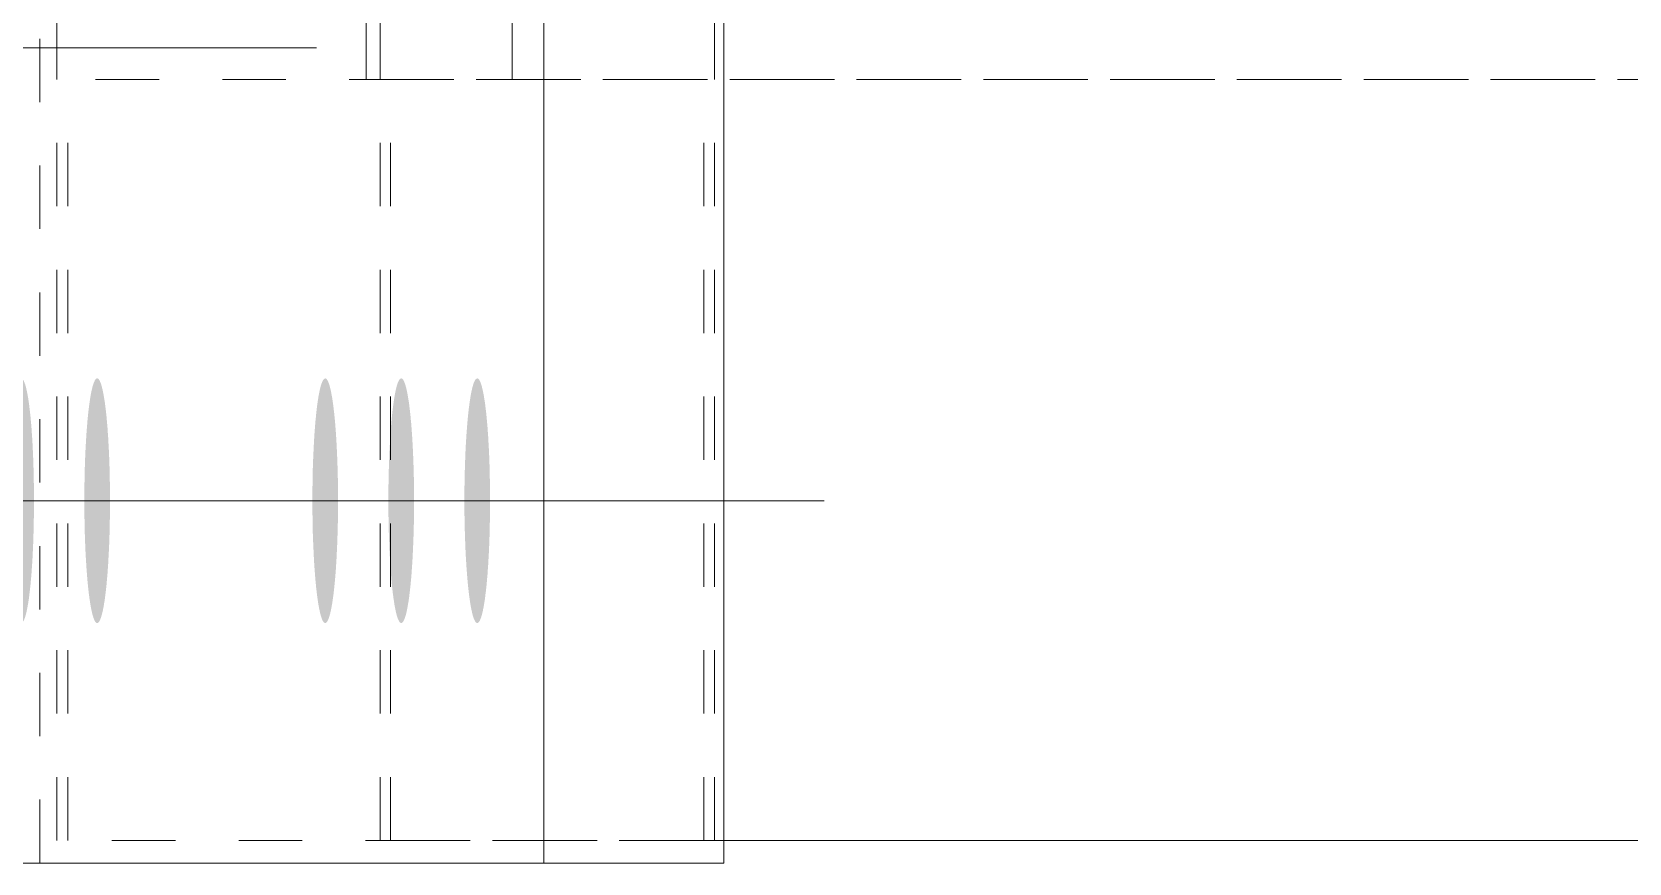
# Model space of a CAD drawing. Header units: millimetres. Extents: x 2 to 825, y 1 to 579.
# Drawn here: x 52.48 to 77.67, y 422.81 to 435.92 of the extents above; entities that cross this region are included whole.
import ezdxf

# ---------------------------------------------------------------- set-up
doc = ezdxf.new("R2010")
doc.units = ezdxf.units.MM
doc.linetypes.add('XKITLINE00', pattern=[0])
doc.linetypes.add('XKITLINE01', pattern=[4, 1, -1, 1, -1])
for name, color, linetype, lineweight in [('Bolt', 3, 'Continuous', 0), ('Dimensions', 7, 'Continuous', 0), ('Part', 2, 'Continuous', 0)]:
    doc.layers.add(name, color=color, linetype=linetype, lineweight=lineweight)

# ---------------------------------------------------------------- blocks, each defined once
blk = doc.blocks.new('*A31')
at = {"layer": 'Bolt'}
for points in [[(52.51, 428.477), (52.509, 428.43), (52.509, 428.382), (52.509, 428.335), (52.508, 428.288), (52.507, 428.241), (52.507, 428.195), (52.506, 428.148), (52.505, 428.102), (52.504, 428.056), (52.502, 428.01), (52.501, 427.965), (52.499, 427.919), (52.498, 427.875), (52.496, 427.83), (52.494, 427.786), (52.492, 427.743), (52.49, 427.7), (52.488, 427.657), (52.486, 427.615), (52.483, 427.574), (52.481, 427.533), (52.478, 427.493), (52.475, 427.453), (52.473, 427.414), (52.47, 427.376), (52.467, 427.338), (52.464, 427.301), (52.46, 427.265), (52.457, 427.229), (52.454, 427.195), (52.45, 427.161), (52.447, 427.128), (52.443, 427.095), (52.439, 427.064), (52.436, 427.034), (52.432, 427.004), (52.428, 426.975), (52.424, 426.948), (52.42, 426.921), (52.416, 426.895), (52.411, 426.87), (52.407, 426.846), (52.403, 426.824), (52.398, 426.802), (52.394, 426.781), (52.389, 426.761), (52.385, 426.743), (52.38, 426.725), (52.375, 426.709), (52.371, 426.693), (52.366, 426.679), (52.361, 426.666), (52.356, 426.654), (52.352, 426.643), (52.347, 426.633), (52.342, 426.624), (52.337, 426.617), (52.332, 426.61), (52.327, 426.605), (52.322, 426.601), (52.317, 426.598), (52.312, 426.596), (52.307, 426.596), (52.302, 426.596), (52.297, 426.598), (52.292, 426.601), (52.287, 426.605), (52.283, 426.61), (52.278, 426.617), (52.273, 426.624), (52.268, 426.633), (52.263, 426.643), (52.258, 426.654), (52.253, 426.666), (52.249, 426.679), (52.244, 426.693), (52.239, 426.709), (52.234, 426.725), (52.23, 426.743), (52.225, 426.761), (52.221, 426.781), (52.216, 426.802), (52.212, 426.824), (52.208, 426.846), (52.203, 426.87), (52.199, 426.895), (52.195, 426.921), (52.191, 426.948), (52.187, 426.975), (52.183, 427.004), (52.179, 427.034), (52.175, 427.064), (52.171, 427.095), (52.168, 427.128), (52.164, 427.161), (52.161, 427.195), (52.157, 427.229), (52.154, 427.265), (52.151, 427.301), (52.148, 427.338), (52.145, 427.376), (52.142, 427.414), (52.139, 427.453), (52.136, 427.493), (52.134, 427.533), (52.131, 427.574), (52.129, 427.615), (52.127, 427.657), (52.124, 427.7), (52.122, 427.743), (52.12, 427.786), (52.119, 427.83), (52.117, 427.875), (52.115, 427.919), (52.114, 427.965), (52.112, 428.01), (52.111, 428.056), (52.11, 428.102), (52.109, 428.148), (52.108, 428.195), (52.107, 428.241), (52.107, 428.288), (52.106, 428.335), (52.106, 428.382), (52.105, 428.43), (52.105, 428.477), (52.105, 428.524), (52.105, 428.572), (52.105, 428.619), (52.106, 428.666), (52.106, 428.713), (52.107, 428.76), (52.107, 428.807), (52.108, 428.854), (52.109, 428.901), (52.11, 428.947), (52.111, 428.993), (52.112, 429.039), (52.114, 429.084), (52.115, 429.129), (52.117, 429.174), (52.119, 429.218), (52.12, 429.262), (52.122, 429.306), (52.124, 429.349), (52.127, 429.391), (52.129, 429.433), (52.131, 429.475), (52.134, 429.516), (52.136, 429.556), (52.139, 429.596), (52.142, 429.635), (52.145, 429.673), (52.148, 429.711), (52.151, 429.748), (52.154, 429.784), (52.157, 429.82), (52.161, 429.854), (52.164, 429.888), (52.168, 429.921), (52.171, 429.953), (52.175, 429.985), (52.179, 430.015), (52.183, 430.045), (52.187, 430.073), (52.191, 430.101), (52.195, 430.128), (52.199, 430.154), (52.203, 430.179), (52.208, 430.202), (52.212, 430.225), (52.216, 430.247), (52.221, 430.268), (52.225, 430.287), (52.23, 430.306), (52.234, 430.324), (52.239, 430.34), (52.244, 430.356), (52.249, 430.37), (52.253, 430.383), (52.258, 430.395), (52.263, 430.406), (52.268, 430.416), (52.273, 430.425), (52.278, 430.432), (52.283, 430.438), (52.287, 430.444), (52.292, 430.448), (52.297, 430.451), (52.302, 430.452), (52.307, 430.453), (52.312, 430.452), (52.317, 430.451), (52.322, 430.448), (52.327, 430.444), (52.332, 430.438), (52.337, 430.432), (52.342, 430.425), (52.347, 430.416), (52.352, 430.406), (52.356, 430.395), (52.361, 430.383), (52.366, 430.37), (52.371, 430.356), (52.375, 430.34), (52.38, 430.324), (52.385, 430.306), (52.389, 430.287), (52.394, 430.268), (52.398, 430.247), (52.403, 430.225), (52.407, 430.202), (52.411, 430.179), (52.416, 430.154), (52.42, 430.128), (52.424, 430.101), (52.428, 430.073), (52.432, 430.045), (52.436, 430.015), (52.439, 429.985), (52.443, 429.953), (52.447, 429.921), (52.45, 429.888), (52.454, 429.854), (52.457, 429.82), (52.46, 429.784), (52.464, 429.748), (52.467, 429.711), (52.47, 429.673), (52.473, 429.635), (52.475, 429.596), (52.478, 429.556), (52.481, 429.516), (52.483, 429.475), (52.486, 429.433), (52.488, 429.391), (52.49, 429.349), (52.492, 429.306), (52.494, 429.262), (52.496, 429.218), (52.498, 429.174), (52.499, 429.129), (52.501, 429.084), (52.502, 429.039), (52.504, 428.993), (52.505, 428.947), (52.506, 428.901), (52.507, 428.854), (52.507, 428.807), (52.508, 428.76), (52.509, 428.713), (52.509, 428.666), (52.509, 428.619), (52.51, 428.572), (52.51, 428.524)], [(53.708, 428.477), (53.708, 428.43), (53.708, 428.382), (53.707, 428.335), (53.707, 428.288), (53.706, 428.241), (53.705, 428.195), (53.704, 428.148), (53.703, 428.102), (53.702, 428.056), (53.701, 428.01), (53.7, 427.965), (53.698, 427.919), (53.697, 427.875), (53.695, 427.83), (53.693, 427.786), (53.691, 427.743), (53.689, 427.7), (53.687, 427.657), (53.684, 427.615), (53.682, 427.574), (53.68, 427.533), (53.677, 427.493), (53.674, 427.453), (53.671, 427.414), (53.669, 427.376), (53.666, 427.338), (53.662, 427.301), (53.659, 427.265), (53.656, 427.229), (53.653, 427.195), (53.649, 427.161), (53.646, 427.128), (53.642, 427.095), (53.638, 427.064), (53.634, 427.034), (53.631, 427.004), (53.627, 426.975), (53.623, 426.948), (53.618, 426.921), (53.614, 426.895), (53.61, 426.87), (53.606, 426.846), (53.601, 426.824), (53.597, 426.802), (53.593, 426.781), (53.588, 426.761), (53.583, 426.743), (53.579, 426.725), (53.574, 426.709), (53.57, 426.693), (53.565, 426.679), (53.56, 426.666), (53.555, 426.654), (53.55, 426.643), (53.546, 426.633), (53.541, 426.624), (53.536, 426.617), (53.531, 426.61), (53.526, 426.605), (53.521, 426.601), (53.516, 426.598), (53.511, 426.596), (53.506, 426.596), (53.501, 426.596), (53.496, 426.598), (53.491, 426.601), (53.486, 426.605), (53.481, 426.61), (53.476, 426.617), (53.471, 426.624), (53.467, 426.633), (53.462, 426.643), (53.457, 426.654), (53.452, 426.666), (53.447, 426.679), (53.443, 426.693), (53.438, 426.709), (53.433, 426.725), (53.429, 426.743), (53.424, 426.761), (53.42, 426.781), (53.415, 426.802), (53.411, 426.824), (53.406, 426.846), (53.402, 426.87), (53.398, 426.895), (53.394, 426.921), (53.39, 426.948), (53.386, 426.975), (53.382, 427.004), (53.378, 427.034), (53.374, 427.064), (53.37, 427.095), (53.367, 427.128), (53.363, 427.161), (53.36, 427.195), (53.356, 427.229), (53.353, 427.265), (53.35, 427.301), (53.347, 427.338), (53.344, 427.376), (53.341, 427.414), (53.338, 427.453), (53.335, 427.493), (53.333, 427.533), (53.33, 427.574), (53.328, 427.615), (53.325, 427.657), (53.323, 427.7), (53.321, 427.743), (53.319, 427.786), (53.317, 427.83), (53.316, 427.875), (53.314, 427.919), (53.312, 427.965), (53.311, 428.01), (53.31, 428.056), (53.309, 428.102), (53.308, 428.148), (53.307, 428.195), (53.306, 428.241), (53.305, 428.288), (53.305, 428.335), (53.304, 428.382), (53.304, 428.43), (53.304, 428.477), (53.304, 428.524), (53.304, 428.572), (53.304, 428.619), (53.304, 428.666), (53.305, 428.713), (53.305, 428.76), (53.306, 428.807), (53.307, 428.854), (53.308, 428.901), (53.309, 428.947), (53.31, 428.993), (53.311, 429.039), (53.312, 429.084), (53.314, 429.129), (53.316, 429.174), (53.317, 429.218), (53.319, 429.262), (53.321, 429.306), (53.323, 429.349), (53.325, 429.391), (53.328, 429.433), (53.33, 429.475), (53.333, 429.516), (53.335, 429.556), (53.338, 429.596), (53.341, 429.635), (53.344, 429.673), (53.347, 429.711), (53.35, 429.748), (53.353, 429.784), (53.356, 429.82), (53.36, 429.854), (53.363, 429.888), (53.367, 429.921), (53.37, 429.953), (53.374, 429.985), (53.378, 430.015), (53.382, 430.045), (53.386, 430.073), (53.39, 430.101), (53.394, 430.128), (53.398, 430.154), (53.402, 430.179), (53.406, 430.202), (53.411, 430.225), (53.415, 430.247), (53.42, 430.268), (53.424, 430.287), (53.429, 430.306), (53.433, 430.324), (53.438, 430.34), (53.443, 430.356), (53.447, 430.37), (53.452, 430.383), (53.457, 430.395), (53.462, 430.406), (53.467, 430.416), (53.471, 430.425), (53.476, 430.432), (53.481, 430.438), (53.486, 430.444), (53.491, 430.448), (53.496, 430.451), (53.501, 430.452), (53.506, 430.453), (53.511, 430.452), (53.516, 430.451), (53.521, 430.448), (53.526, 430.444), (53.531, 430.438), (53.536, 430.432), (53.541, 430.425), (53.546, 430.416), (53.55, 430.406), (53.555, 430.395), (53.56, 430.383), (53.565, 430.37), (53.57, 430.356), (53.574, 430.34), (53.579, 430.324), (53.583, 430.306), (53.588, 430.287), (53.593, 430.268), (53.597, 430.247), (53.601, 430.225), (53.606, 430.202), (53.61, 430.179), (53.614, 430.154), (53.618, 430.128), (53.623, 430.101), (53.627, 430.073), (53.631, 430.045), (53.634, 430.015), (53.638, 429.985), (53.642, 429.953), (53.646, 429.921), (53.649, 429.888), (53.653, 429.854), (53.656, 429.82), (53.659, 429.784), (53.662, 429.748), (53.666, 429.711), (53.669, 429.673), (53.671, 429.635), (53.674, 429.596), (53.677, 429.556), (53.68, 429.516), (53.682, 429.475), (53.684, 429.433), (53.687, 429.391), (53.689, 429.349), (53.691, 429.306), (53.693, 429.262), (53.695, 429.218), (53.697, 429.174), (53.698, 429.129), (53.7, 429.084), (53.701, 429.039), (53.702, 428.993), (53.703, 428.947), (53.704, 428.901), (53.705, 428.854), (53.706, 428.807), (53.707, 428.76), (53.707, 428.713), (53.708, 428.666), (53.708, 428.619), (53.708, 428.572), (53.708, 428.524)], [(57.305, 428.477), (57.305, 428.43), (57.304, 428.382), (57.304, 428.335), (57.303, 428.288), (57.303, 428.241), (57.302, 428.195), (57.301, 428.148), (57.3, 428.102), (57.299, 428.056), (57.297, 428.01), (57.296, 427.965), (57.295, 427.919), (57.293, 427.875), (57.291, 427.83), (57.289, 427.786), (57.287, 427.743), (57.285, 427.7), (57.283, 427.657), (57.281, 427.615), (57.278, 427.574), (57.276, 427.533), (57.273, 427.493), (57.271, 427.453), (57.268, 427.414), (57.265, 427.376), (57.262, 427.338), (57.259, 427.301), (57.256, 427.265), (57.252, 427.229), (57.249, 427.195), (57.246, 427.161), (57.242, 427.128), (57.238, 427.095), (57.235, 427.064), (57.231, 427.034), (57.227, 427.004), (57.223, 426.975), (57.219, 426.948), (57.215, 426.921), (57.211, 426.895), (57.206, 426.87), (57.202, 426.846), (57.198, 426.824), (57.193, 426.802), (57.189, 426.781), (57.184, 426.761), (57.18, 426.743), (57.175, 426.725), (57.171, 426.709), (57.166, 426.693), (57.161, 426.679), (57.156, 426.666), (57.152, 426.654), (57.147, 426.643), (57.142, 426.633), (57.137, 426.624), (57.132, 426.617), (57.127, 426.61), (57.122, 426.605), (57.117, 426.601), (57.112, 426.598), (57.107, 426.596), (57.102, 426.596), (57.098, 426.596), (57.093, 426.598), (57.088, 426.601), (57.083, 426.605), (57.078, 426.61), (57.073, 426.617), (57.068, 426.624), (57.063, 426.633), (57.058, 426.643), (57.053, 426.654), (57.049, 426.666), (57.044, 426.679), (57.039, 426.693), (57.034, 426.709), (57.03, 426.725), (57.025, 426.743), (57.02, 426.761), (57.016, 426.781), (57.012, 426.802), (57.007, 426.824), (57.003, 426.846), (56.998, 426.87), (56.994, 426.895), (56.99, 426.921), (56.986, 426.948), (56.982, 426.975), (56.978, 427.004), (56.974, 427.034), (56.97, 427.064), (56.967, 427.095), (56.963, 427.128), (56.959, 427.161), (56.956, 427.195), (56.953, 427.229), (56.949, 427.265), (56.946, 427.301), (56.943, 427.338), (56.94, 427.376), (56.937, 427.414), (56.934, 427.453), (56.932, 427.493), (56.929, 427.533), (56.926, 427.574), (56.924, 427.615), (56.922, 427.657), (56.92, 427.7), (56.918, 427.743), (56.916, 427.786), (56.914, 427.83), (56.912, 427.875), (56.91, 427.919), (56.909, 427.965), (56.907, 428.01), (56.906, 428.056), (56.905, 428.102), (56.904, 428.148), (56.903, 428.195), (56.902, 428.241), (56.902, 428.288), (56.901, 428.335), (56.901, 428.382), (56.9, 428.43), (56.9, 428.477), (56.9, 428.524), (56.9, 428.572), (56.9, 428.619), (56.901, 428.666), (56.901, 428.713), (56.902, 428.76), (56.902, 428.807), (56.903, 428.854), (56.904, 428.901), (56.905, 428.947), (56.906, 428.993), (56.907, 429.039), (56.909, 429.084), (56.91, 429.129), (56.912, 429.174), (56.914, 429.218), (56.916, 429.262), (56.918, 429.306), (56.92, 429.349), (56.922, 429.391), (56.924, 429.433), (56.926, 429.475), (56.929, 429.516), (56.932, 429.556), (56.934, 429.596), (56.937, 429.635), (56.94, 429.673), (56.943, 429.711), (56.946, 429.748), (56.949, 429.784), (56.953, 429.82), (56.956, 429.854), (56.959, 429.888), (56.963, 429.921), (56.967, 429.953), (56.97, 429.985), (56.974, 430.015), (56.978, 430.045), (56.982, 430.073), (56.986, 430.101), (56.99, 430.128), (56.994, 430.154), (56.998, 430.179), (57.003, 430.202), (57.007, 430.225), (57.012, 430.247), (57.016, 430.268), (57.02, 430.287), (57.025, 430.306), (57.03, 430.324), (57.034, 430.34), (57.039, 430.356), (57.044, 430.37), (57.049, 430.383), (57.053, 430.395), (57.058, 430.406), (57.063, 430.416), (57.068, 430.425), (57.073, 430.432), (57.078, 430.438), (57.083, 430.444), (57.088, 430.448), (57.093, 430.451), (57.098, 430.452), (57.102, 430.453), (57.107, 430.452), (57.112, 430.451), (57.117, 430.448), (57.122, 430.444), (57.127, 430.438), (57.132, 430.432), (57.137, 430.425), (57.142, 430.416), (57.147, 430.406), (57.152, 430.395), (57.156, 430.383), (57.161, 430.37), (57.166, 430.356), (57.171, 430.34), (57.175, 430.324), (57.18, 430.306), (57.184, 430.287), (57.189, 430.268), (57.193, 430.247), (57.198, 430.225), (57.202, 430.202), (57.206, 430.179), (57.211, 430.154), (57.215, 430.128), (57.219, 430.101), (57.223, 430.073), (57.227, 430.045), (57.231, 430.015), (57.235, 429.985), (57.238, 429.953), (57.242, 429.921), (57.246, 429.888), (57.249, 429.854), (57.252, 429.82), (57.256, 429.784), (57.259, 429.748), (57.262, 429.711), (57.265, 429.673), (57.268, 429.635), (57.271, 429.596), (57.273, 429.556), (57.276, 429.516), (57.278, 429.475), (57.281, 429.433), (57.283, 429.391), (57.285, 429.349), (57.287, 429.306), (57.289, 429.262), (57.291, 429.218), (57.293, 429.174), (57.295, 429.129), (57.296, 429.084), (57.297, 429.039), (57.299, 428.993), (57.3, 428.947), (57.301, 428.901), (57.302, 428.854), (57.303, 428.807), (57.303, 428.76), (57.304, 428.713), (57.304, 428.666), (57.305, 428.619), (57.305, 428.572), (57.305, 428.524)], [(58.504, 428.477), (58.503, 428.43), (58.503, 428.382), (58.503, 428.335), (58.502, 428.288), (58.501, 428.241), (58.501, 428.195), (58.5, 428.148), (58.499, 428.102), (58.497, 428.056), (58.496, 428.01), (58.495, 427.965), (58.493, 427.919), (58.492, 427.875), (58.49, 427.83), (58.488, 427.786), (58.486, 427.743), (58.484, 427.7), (58.482, 427.657), (58.48, 427.615), (58.477, 427.574), (58.475, 427.533), (58.472, 427.493), (58.469, 427.453), (58.467, 427.414), (58.464, 427.376), (58.461, 427.338), (58.458, 427.301), (58.454, 427.265), (58.451, 427.229), (58.448, 427.195), (58.444, 427.161), (58.441, 427.128), (58.437, 427.095), (58.433, 427.064), (58.43, 427.034), (58.426, 427.004), (58.422, 426.975), (58.418, 426.948), (58.414, 426.921), (58.409, 426.895), (58.405, 426.87), (58.401, 426.846), (58.397, 426.824), (58.392, 426.802), (58.388, 426.781), (58.383, 426.761), (58.379, 426.743), (58.374, 426.725), (58.369, 426.709), (58.365, 426.693), (58.36, 426.679), (58.355, 426.666), (58.35, 426.654), (58.346, 426.643), (58.341, 426.633), (58.336, 426.624), (58.331, 426.617), (58.326, 426.61), (58.321, 426.605), (58.316, 426.601), (58.311, 426.598), (58.306, 426.596), (58.301, 426.596), (58.296, 426.596), (58.291, 426.598), (58.286, 426.601), (58.281, 426.605), (58.277, 426.61), (58.272, 426.617), (58.267, 426.624), (58.262, 426.633), (58.257, 426.643), (58.252, 426.654), (58.247, 426.666), (58.243, 426.679), (58.238, 426.693), (58.233, 426.709), (58.228, 426.725), (58.224, 426.743), (58.219, 426.761), (58.215, 426.781), (58.21, 426.802), (58.206, 426.824), (58.202, 426.846), (58.197, 426.87), (58.193, 426.895), (58.189, 426.921), (58.185, 426.948), (58.181, 426.975), (58.177, 427.004), (58.173, 427.034), (58.169, 427.064), (58.165, 427.095), (58.162, 427.128), (58.158, 427.161), (58.155, 427.195), (58.151, 427.229), (58.148, 427.265), (58.145, 427.301), (58.142, 427.338), (58.139, 427.376), (58.136, 427.414), (58.133, 427.453), (58.13, 427.493), (58.128, 427.533), (58.125, 427.574), (58.123, 427.615), (58.121, 427.657), (58.118, 427.7), (58.116, 427.743), (58.114, 427.786), (58.113, 427.83), (58.111, 427.875), (58.109, 427.919), (58.108, 427.965), (58.106, 428.01), (58.105, 428.056), (58.104, 428.102), (58.103, 428.148), (58.102, 428.195), (58.101, 428.241), (58.1, 428.288), (58.1, 428.335), (58.1, 428.382), (58.099, 428.43), (58.099, 428.477), (58.099, 428.524), (58.099, 428.572), (58.099, 428.619), (58.1, 428.666), (58.1, 428.713), (58.1, 428.76), (58.101, 428.807), (58.102, 428.854), (58.103, 428.901), (58.104, 428.947), (58.105, 428.993), (58.106, 429.039), (58.108, 429.084), (58.109, 429.129), (58.111, 429.174), (58.113, 429.218), (58.114, 429.262), (58.116, 429.306), (58.118, 429.349), (58.121, 429.391), (58.123, 429.433), (58.125, 429.475), (58.128, 429.516), (58.13, 429.556), (58.133, 429.596), (58.136, 429.635), (58.139, 429.673), (58.142, 429.711), (58.145, 429.748), (58.148, 429.784), (58.151, 429.82), (58.155, 429.854), (58.158, 429.888), (58.162, 429.921), (58.165, 429.953), (58.169, 429.985), (58.173, 430.015), (58.177, 430.045), (58.181, 430.073), (58.185, 430.101), (58.189, 430.128), (58.193, 430.154), (58.197, 430.179), (58.202, 430.202), (58.206, 430.225), (58.21, 430.247), (58.215, 430.268), (58.219, 430.287), (58.224, 430.306), (58.228, 430.324), (58.233, 430.34), (58.238, 430.356), (58.243, 430.37), (58.247, 430.383), (58.252, 430.395), (58.257, 430.406), (58.262, 430.416), (58.267, 430.425), (58.272, 430.432), (58.277, 430.438), (58.281, 430.444), (58.286, 430.448), (58.291, 430.451), (58.296, 430.452), (58.301, 430.453), (58.306, 430.452), (58.311, 430.451), (58.316, 430.448), (58.321, 430.444), (58.326, 430.438), (58.331, 430.432), (58.336, 430.425), (58.341, 430.416), (58.346, 430.406), (58.35, 430.395), (58.355, 430.383), (58.36, 430.37), (58.365, 430.356), (58.369, 430.34), (58.374, 430.324), (58.379, 430.306), (58.383, 430.287), (58.388, 430.268), (58.392, 430.247), (58.397, 430.225), (58.401, 430.202), (58.405, 430.179), (58.409, 430.154), (58.414, 430.128), (58.418, 430.101), (58.422, 430.073), (58.426, 430.045), (58.43, 430.015), (58.433, 429.985), (58.437, 429.953), (58.441, 429.921), (58.444, 429.888), (58.448, 429.854), (58.451, 429.82), (58.454, 429.784), (58.458, 429.748), (58.461, 429.711), (58.464, 429.673), (58.467, 429.635), (58.469, 429.596), (58.472, 429.556), (58.475, 429.516), (58.477, 429.475), (58.48, 429.433), (58.482, 429.391), (58.484, 429.349), (58.486, 429.306), (58.488, 429.262), (58.49, 429.218), (58.492, 429.174), (58.493, 429.129), (58.495, 429.084), (58.496, 429.039), (58.497, 428.993), (58.499, 428.947), (58.5, 428.901), (58.501, 428.854), (58.501, 428.807), (58.502, 428.76), (58.503, 428.713), (58.503, 428.666), (58.503, 428.619), (58.504, 428.572), (58.504, 428.524)], [(59.702, 428.477), (59.702, 428.43), (59.702, 428.382), (59.701, 428.335), (59.701, 428.288), (59.7, 428.241), (59.699, 428.195), (59.698, 428.148), (59.697, 428.102), (59.696, 428.056), (59.695, 428.01), (59.694, 427.965), (59.692, 427.919), (59.691, 427.875), (59.689, 427.83), (59.687, 427.786), (59.685, 427.743), (59.683, 427.7), (59.681, 427.657), (59.678, 427.615), (59.676, 427.574), (59.674, 427.533), (59.671, 427.493), (59.668, 427.453), (59.665, 427.414), (59.663, 427.376), (59.66, 427.338), (59.656, 427.301), (59.653, 427.265), (59.65, 427.229), (59.647, 427.195), (59.643, 427.161), (59.64, 427.128), (59.636, 427.095), (59.632, 427.064), (59.628, 427.034), (59.625, 427.004), (59.621, 426.975), (59.617, 426.948), (59.612, 426.921), (59.608, 426.895), (59.604, 426.87), (59.6, 426.846), (59.595, 426.824), (59.591, 426.802), (59.587, 426.781), (59.582, 426.761), (59.577, 426.743), (59.573, 426.725), (59.568, 426.709), (59.564, 426.693), (59.559, 426.679), (59.554, 426.666), (59.549, 426.654), (59.544, 426.643), (59.54, 426.633), (59.535, 426.624), (59.53, 426.617), (59.525, 426.61), (59.52, 426.605), (59.515, 426.601), (59.51, 426.598), (59.505, 426.596), (59.5, 426.596), (59.495, 426.596), (59.49, 426.598), (59.485, 426.601), (59.48, 426.605), (59.475, 426.61), (59.47, 426.617), (59.465, 426.624), (59.461, 426.633), (59.456, 426.643), (59.451, 426.654), (59.446, 426.666), (59.441, 426.679), (59.437, 426.693), (59.432, 426.709), (59.427, 426.725), (59.423, 426.743), (59.418, 426.761), (59.414, 426.781), (59.409, 426.802), (59.405, 426.824), (59.4, 426.846), (59.396, 426.87), (59.392, 426.895), (59.388, 426.921), (59.384, 426.948), (59.38, 426.975), (59.376, 427.004), (59.372, 427.034), (59.368, 427.064), (59.364, 427.095), (59.361, 427.128), (59.357, 427.161), (59.354, 427.195), (59.35, 427.229), (59.347, 427.265), (59.344, 427.301), (59.341, 427.338), (59.338, 427.376), (59.335, 427.414), (59.332, 427.453), (59.329, 427.493), (59.327, 427.533), (59.324, 427.574), (59.322, 427.615), (59.319, 427.657), (59.317, 427.7), (59.315, 427.743), (59.313, 427.786), (59.311, 427.83), (59.31, 427.875), (59.308, 427.919), (59.306, 427.965), (59.305, 428.01), (59.304, 428.056), (59.303, 428.102), (59.302, 428.148), (59.301, 428.195), (59.3, 428.241), (59.299, 428.288), (59.299, 428.335), (59.298, 428.382), (59.298, 428.43), (59.298, 428.477), (59.298, 428.524), (59.298, 428.572), (59.298, 428.619), (59.298, 428.666), (59.299, 428.713), (59.299, 428.76), (59.3, 428.807), (59.301, 428.854), (59.302, 428.901), (59.303, 428.947), (59.304, 428.993), (59.305, 429.039), (59.306, 429.084), (59.308, 429.129), (59.31, 429.174), (59.311, 429.218), (59.313, 429.262), (59.315, 429.306), (59.317, 429.349), (59.319, 429.391), (59.322, 429.433), (59.324, 429.475), (59.327, 429.516), (59.329, 429.556), (59.332, 429.596), (59.335, 429.635), (59.338, 429.673), (59.341, 429.711), (59.344, 429.748), (59.347, 429.784), (59.35, 429.82), (59.354, 429.854), (59.357, 429.888), (59.361, 429.921), (59.364, 429.953), (59.368, 429.985), (59.372, 430.015), (59.376, 430.045), (59.38, 430.073), (59.384, 430.101), (59.388, 430.128), (59.392, 430.154), (59.396, 430.179), (59.4, 430.202), (59.405, 430.225), (59.409, 430.247), (59.414, 430.268), (59.418, 430.287), (59.423, 430.306), (59.427, 430.324), (59.432, 430.34), (59.437, 430.356), (59.441, 430.37), (59.446, 430.383), (59.451, 430.395), (59.456, 430.406), (59.461, 430.416), (59.465, 430.425), (59.47, 430.432), (59.475, 430.438), (59.48, 430.444), (59.485, 430.448), (59.49, 430.451), (59.495, 430.452), (59.5, 430.453), (59.505, 430.452), (59.51, 430.451), (59.515, 430.448), (59.52, 430.444), (59.525, 430.438), (59.53, 430.432), (59.535, 430.425), (59.54, 430.416), (59.544, 430.406), (59.549, 430.395), (59.554, 430.383), (59.559, 430.37), (59.564, 430.356), (59.568, 430.34), (59.573, 430.324), (59.577, 430.306), (59.582, 430.287), (59.587, 430.268), (59.591, 430.247), (59.595, 430.225), (59.6, 430.202), (59.604, 430.179), (59.608, 430.154), (59.612, 430.128), (59.617, 430.101), (59.621, 430.073), (59.625, 430.045), (59.628, 430.015), (59.632, 429.985), (59.636, 429.953), (59.64, 429.921), (59.643, 429.888), (59.647, 429.854), (59.65, 429.82), (59.653, 429.784), (59.656, 429.748), (59.66, 429.711), (59.663, 429.673), (59.665, 429.635), (59.668, 429.596), (59.671, 429.556), (59.674, 429.516), (59.676, 429.475), (59.678, 429.433), (59.681, 429.391), (59.683, 429.349), (59.685, 429.306), (59.687, 429.262), (59.689, 429.218), (59.691, 429.174), (59.692, 429.129), (59.694, 429.084), (59.695, 429.039), (59.696, 428.993), (59.697, 428.947), (59.698, 428.901), (59.699, 428.854), (59.7, 428.807), (59.701, 428.76), (59.701, 428.713), (59.702, 428.666), (59.702, 428.619), (59.702, 428.572), (59.702, 428.524)]]:
    blk.add_hatch(color=3, dxfattribs=at).paths.add_polyline_path(points, flags=17)
at = {"layer": 'Bolt', "color": 3, "linetype": 'XKITLINE00', "lineweight": 0}
for p, q in [((46.633, 428.524), (56.578, 428.524)), ((47.832, 428.524), (57.777, 428.524)), ((49.031, 428.524), (58.976, 428.524)), ((52.627, 428.524), (62.572, 428.524)), ((53.826, 428.524), (63.771, 428.524)), ((55.025, 428.524), (64.97, 428.524))]:
    blk.add_line(p, q, dxfattribs=at)
blk = doc.blocks.new('*A34')
at = {"layer": 'Part', "color": 7, "linetype": 'XKITLINE01', "lineweight": 0}
for p, q in [((57.967, 423.167), (57.967, 448.167)), ((63.241, 423.167), (63.241, 448.167)), ((58.132, 423.167), (58.132, 435.167)), ((58.132, 435.167), (569.937, 435.167)), ((63.075, 423.167), (63.075, 435.167)), ((63.39, 423.167), (57.967, 423.167))]:
    blk.add_line(p, q, dxfattribs=at)
at = {"layer": 'Part', "color": 2, "linetype": 'XKITLINE00', "lineweight": 0}
blk.add_line((569.937, 423.167), (63.39, 423.167), dxfattribs=at)
blk = doc.blocks.new('*A44')
at = {"layer": 'Part', "color": 7, "linetype": 'XKITLINE01', "lineweight": 0}
blk.add_line((52.601, 422.81), (52.601, 448.524), dxfattribs=at)
at = {"layer": 'Part', "color": 2, "linetype": 'XKITLINE00', "lineweight": 0}
for p, q in [((60.549, 422.81), (60.549, 448.524)), ((63.39, 422.81), (63.39, 448.524)), ((63.39, 422.81), (49.76, 422.81))]:
    blk.add_line(p, q, dxfattribs=at)
blk = doc.blocks.new('*A45')
at = {"layer": 'Part', "color": 7, "linetype": 'XKITLINE01', "lineweight": 0}
for p, q in [((52.872, 423.167), (52.872, 448.167)), ((57.748, 436.167), (57.748, 435.167)), ((60.052, 435.167), (60.052, 436.167)), ((334.482, 435.167), (53.043, 435.167)), ((53.043, 423.167), (53.043, 435.167)), ((334.739, 423.167), (52.872, 423.167))]:
    blk.add_line(p, q, dxfattribs=at)
blk = doc.blocks.new('*A118')
at = {"layer": 'Dimensions', "color": 7, "linetype": 'XKITLINE00', "lineweight": 0}
blk.add_line((56.967, 435.667), (31.117, 435.667), dxfattribs=at)
blk = doc.blocks.new('*A119')
at = {"layer": 'Dimensions', "color": 7, "linetype": 'XKITLINE00', "lineweight": 0}
blk.add_line((56.967, 435.667), (31.117, 435.667), dxfattribs=at)

msp = doc.modelspace()

# ---------------------------------------------------------------- block references
at = {"lineweight": 0}
for name in ['*A44', '*A45', '*A31', '*A119', '*A118']:
    msp.add_blockref(name, (0, 0), dxfattribs=at)
at = {"layer": 'Part', "lineweight": 0}
msp.add_blockref('*A34', (0, 0), dxfattribs=at)

doc.saveas('drawing.dxf')
